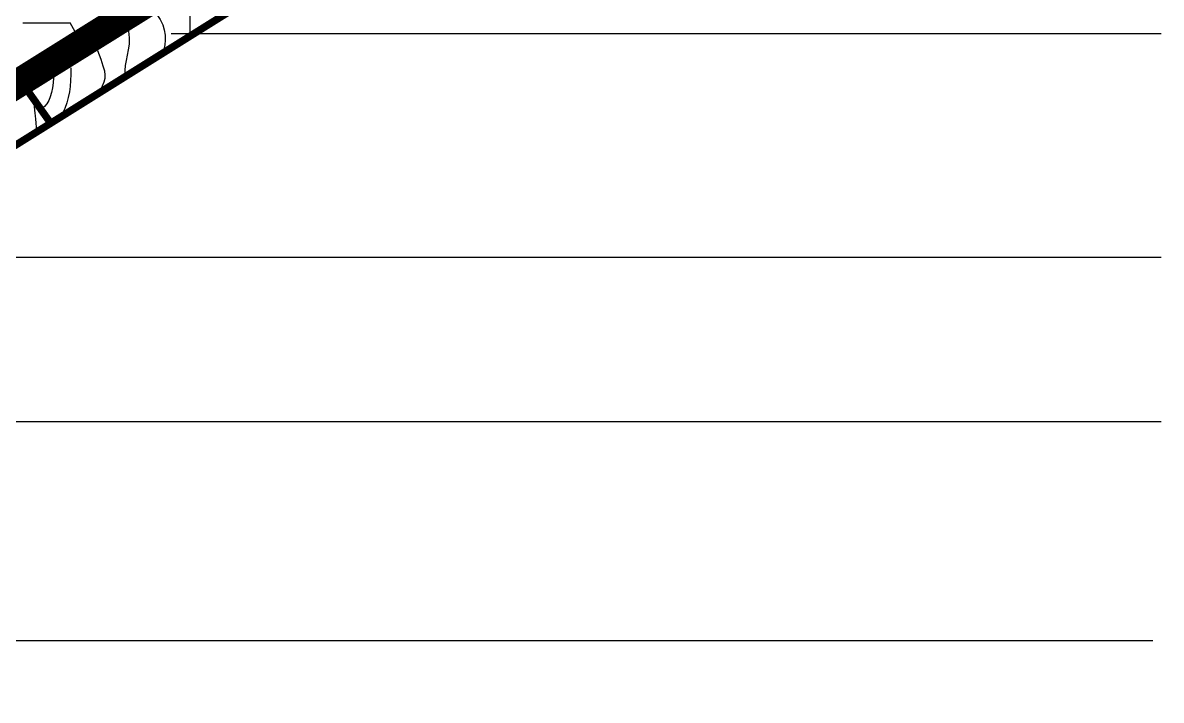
# Model space of a CAD drawing. Extents: x 0 to 21025, y 0 to 14850.
# Drawn here: x 7104 to 8455, y 9835 to 10638 of the extents above; entities that cross this region are included whole.
import ezdxf

# ---------------------------------------------------------------- set-up
doc = ezdxf.new("R2010")
doc.units = 0
doc.header["$LTSCALE"] = 175
doc.linetypes.add('GESTRICHELTX2', pattern=[1.5, 1, -0.5])
doc.layers.get('0').update_dxf_attribs({"linetype": 'CONTINUOUS'})
for name, color, linetype in [('HOLZ', 5, 'CONTINUOUS'), ('LEGENDE-35', 7, 'CONTINUOUS'), ('PE-FOLIE', 1, 'GESTRICHELTX2')]:
    doc.layers.add(name, color=color, linetype=linetype)

msp = doc.modelspace()

# ---------------------------------------------------------------- linework, layer by layer
at = {"color": 0}
for p, q in [((7103.73438, 10638.277674), (7159.98438, 10638.277674)), ((7166.082959, 10627.714566), (7159.984333, 10638.277696))]:
    msp.add_line(p, q, dxfattribs=at)
at = {"layer": 'HOLZ', "const_width": 8.75}
for points in [[(8321.999007, 11346.206934), (5912.140374, 9840.360132)], [(5956.34925, 9840.360132), (8336.428273, 11323.115282)], [(8360.89771, 11283.955996), (6050.661403, 9840.360132)], [(7110.160788, 10556.812413), (7136.894133, 10519.113674)]]:
    msp.add_lwpolyline(points, dxfattribs=at)
at = {"layer": 'HOLZ'}
for points in [[(7298.748262, 10668.684516), (7300.334763, 10662.629237), (7301.329462, 10656.654158), (7301.862755, 10650.75928), (7302.065041, 10644.944602), (7302.066717, 10639.210122), (7301.998181, 10633.55584), (7301.989832, 10627.981756), (7302.172066, 10622.487867)], [(7262.798935, 10648.152727), (7266.95493, 10642.025576), (7269.887191, 10635.868356), (7271.736148, 10629.731191), (7272.642232, 10623.664207), (7272.745872, 10617.71753), (7272.187498, 10611.941284), (7271.107541, 10606.385595), (7269.646431, 10601.100589)], [(7229.417433, 10628.476355), (7230.111226, 10620.477824), (7229.832051, 10613.090839), (7228.890856, 10606.205119), (7227.598589, 10599.710386), (7226.266198, 10593.49636), (7225.204632, 10587.452761), (7224.724837, 10581.469311), (7225.137762, 10575.43573)], [(7192.612238, 10605.378031), (7196.268355, 10595.178937), (7198.911391, 10587.305718), (7200.571435, 10581.196957), (7201.278578, 10576.291236), (7201.062911, 10572.027138), (7199.954524, 10567.843245), (7197.983508, 10563.17814), (7195.179952, 10557.470405)], [(7160.942582, 10584.846171), (7160.852304, 10577.089917), (7160.541349, 10569.79483), (7159.949537, 10562.860655), (7159.016686, 10556.187138), (7157.682616, 10549.674025), (7155.887146, 10543.221062), (7153.570095, 10536.727995), (7150.671283, 10530.094569)], [(7140.400094, 10572.869265), (7139.916945, 10566.834033), (7139.102793, 10560.999302), (7137.947608, 10555.485378), (7136.441359, 10550.412566), (7134.574015, 10545.901171), (7132.335545, 10542.071499), (7129.715917, 10539.043855), (7126.705102, 10536.938546)], [(7116.694048, 10543.904165), (7117.262434, 10538.779566), (7117.710458, 10534.667522), (7118.078242, 10531.136944), (7118.405908, 10527.756744), (7118.733579, 10524.095834), (7119.101378, 10519.723125), (7119.549428, 10514.207529), (7120.117851, 10507.117957)]]:
    msp.add_lwpolyline(points, dxfattribs=at)
at = {"layer": 'LEGENDE-35'}
for points in [[(8455, 10625), (7280, 10625)], [(8455, 10360), (6770, 10360)], [(8455, 10165), (6285, 10165)], [(8445, 9905), (6660, 9905), (6660, 9690), (6165, 9690)]]:
    msp.add_lwpolyline(points, dxfattribs=at)
at = {"layer": 'PE-FOLIE', "const_width": 25}
msp.add_lwpolyline([(8327.649049, 11337.164977), (5932.260573, 9840.360132)], dxfattribs=at)

doc.saveas('drawing.dxf')
